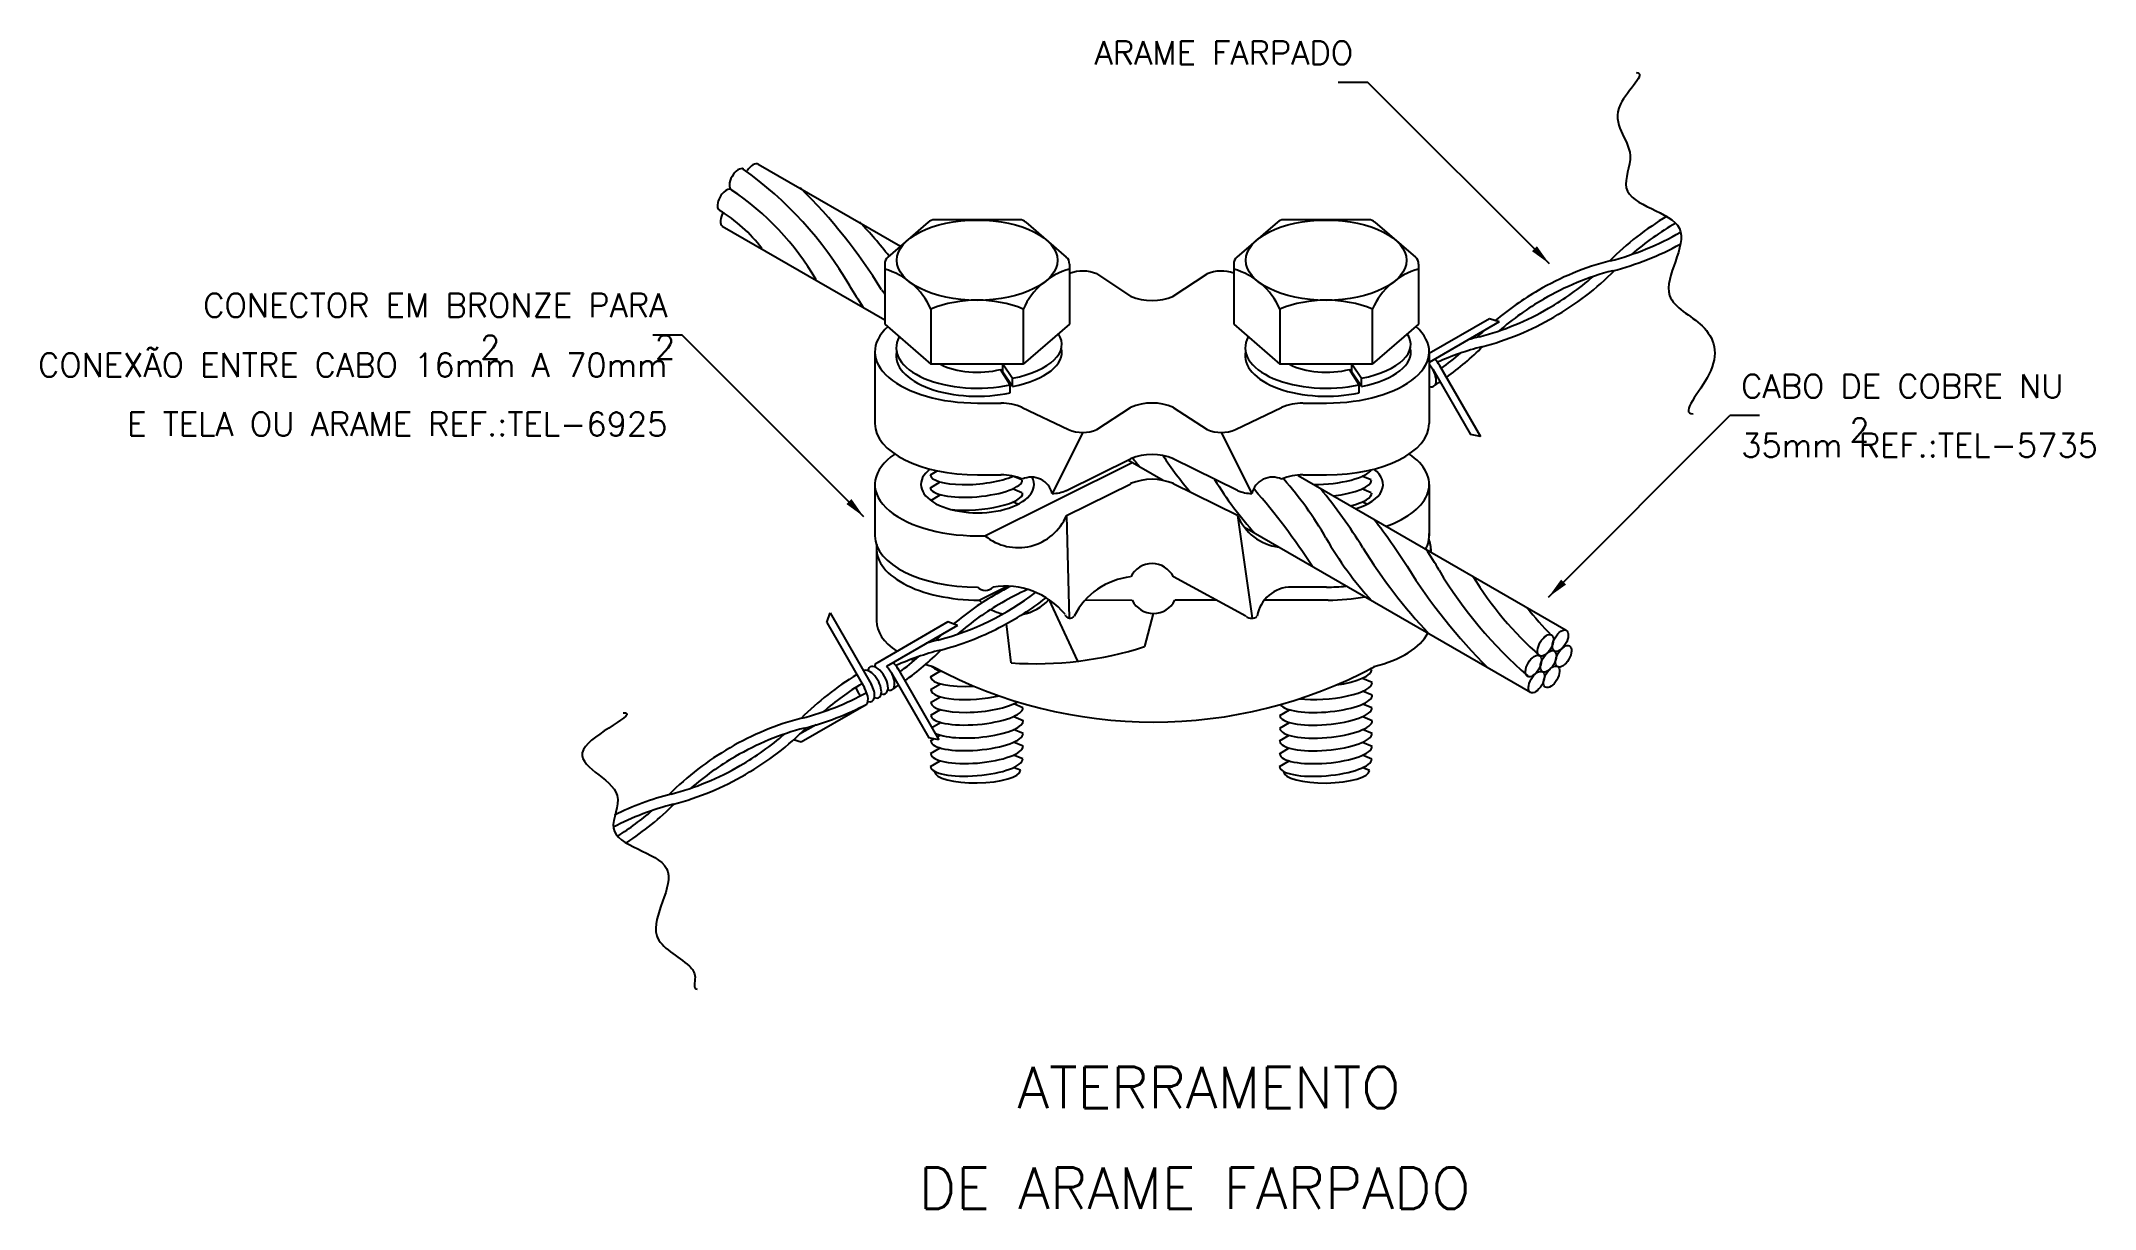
# Model space of a CAD drawing. Header units: millimetres. Extents: x -5455.7 to -5438.4, y -4628.6 to -4618.7.
import ezdxf
from ezdxf.enums import TextEntityAlignment as Align

# ---------------------------------------------------------------- set-up
doc = ezdxf.new("R2010")
doc.units = ezdxf.units.MM
doc.header["$LTSCALE"] = 10
doc.layers.add('Termotécnica', color=7, linetype='Continuous')
doc.styles.add('r140', font='romans.shx')
doc.styles.add('r80', font='romans.shx')

msp = doc.modelspace()

# ---------------------------------------------------------------- linework, layer by layer
at = {"layer": 'Termotécnica', "color": 2}
for p, q in [((-5444.518, -4619.071), (-5444.768, -4619.071)), ((-5442.982, -4620.606), (-5444.518, -4619.071)), ((-5449.673, -4619.762), (-5448.47, -4620.457)), ((-5448.235, -4620.253), (-5448.577, -4620.549)), ((-5447.461, -4620.234), (-5448.184, -4620.234)), ((-5447.41, -4620.253), (-5447.068, -4620.549)), ((-5445.283, -4620.253), (-5445.625, -4620.549)), ((-5444.509, -4620.234), (-5445.232, -4620.234)), ((-5444.458, -4620.253), (-5444.116, -4620.549)), ((-5449.977, -4620.287), (-5448.604, -4621.08)), ((-5448.604, -4620.608), (-5448.604, -4621.117)), ((-5447.041, -4620.608), (-5447.041, -4621.117)), ((-5445.652, -4620.608), (-5445.652, -4621.117)), ((-5444.089, -4620.608), (-5444.089, -4621.117)), ((-5448.604, -4621.117), (-5448.213, -4621.456)), ((-5448.213, -4620.988), (-5448.213, -4621.456)), ((-5447.432, -4620.988), (-5447.432, -4621.456)), ((-5447.041, -4621.117), (-5447.432, -4621.456)), ((-5445.652, -4621.117), (-5445.261, -4621.456)), ((-5445.261, -4620.988), (-5445.261, -4621.456)), ((-5444.48, -4620.988), (-5444.48, -4621.456)), ((-5444.089, -4621.117), (-5444.48, -4621.456)), ((-5450.316, -4621.21), (-5450.566, -4621.21)), ((-5448.78, -4622.746), (-5450.316, -4621.21)), ((-5447.432, -4621.456), (-5448.213, -4621.456)), ((-5444.48, -4621.456), (-5445.261, -4621.456)), ((-5442.991, -4623.426), (-5441.456, -4621.89)), ((-5441.206, -4621.89), (-5441.456, -4621.89)), ((-5446.249, -4622.439), (-5446.548, -4622.267)), ((-5448.217, -4622.391), (-5448.16, -4622.358)), ((-5448.217, -4622.5), (-5448.134, -4622.451)), ((-5447.443, -4622.543), (-5447.522, -4622.511)), ((-5447.443, -4622.434), (-5447.519, -4622.403)), ((-5442.84, -4623.707), (-5445.106, -4622.399)), ((-5444.491, -4622.434), (-5444.57, -4622.402)), ((-5444.491, -4622.543), (-5444.57, -4622.511)), ((-5448.214, -4622.607), (-5448.134, -4622.56)), ((-5447.478, -4622.638), (-5447.522, -4622.619)), ((-5444.525, -4622.638), (-5444.57, -4622.619)), ((-5443.143, -4624.233), (-5445.562, -4622.836)), ((-5448.216, -4624.099), (-5448.133, -4624.05)), ((-5444.484, -4624.037), (-5444.498, -4624.031)), ((-5448.216, -4624.208), (-5448.133, -4624.159)), ((-5444.481, -4624.147), (-5444.562, -4624.113)), ((-5444.481, -4624.256), (-5444.562, -4624.222)), ((-5448.216, -4624.317), (-5448.133, -4624.268)), ((-5448.215, -4624.425), (-5448.133, -4624.377)), ((-5447.435, -4624.362), (-5447.513, -4624.329)), ((-5445.263, -4624.426), (-5445.181, -4624.378)), ((-5444.483, -4624.363), (-5444.561, -4624.331)), ((-5448.206, -4624.529), (-5448.133, -4624.486)), ((-5448.16, -4624.608), (-5448.134, -4624.593)), ((-5447.434, -4624.579), (-5447.515, -4624.545)), ((-5447.432, -4624.472), (-5447.513, -4624.438)), ((-5445.265, -4624.642), (-5445.183, -4624.594)), ((-5445.263, -4624.535), (-5445.181, -4624.487)), ((-5444.482, -4624.58), (-5444.563, -4624.546)), ((-5444.48, -4624.473), (-5444.561, -4624.439)), ((-5448.217, -4624.641), (-5448.189, -4624.624)), ((-5448.217, -4624.75), (-5448.134, -4624.701)), ((-5447.434, -4624.688), (-5447.515, -4624.654)), ((-5447.436, -4624.795), (-5447.514, -4624.763)), ((-5445.265, -4624.751), (-5445.183, -4624.702)), ((-5444.482, -4624.689), (-5444.563, -4624.655)), ((-5444.484, -4624.796), (-5444.562, -4624.764)), ((-5448.216, -4624.858), (-5448.134, -4624.81)), ((-5447.455, -4624.891), (-5447.517, -4624.866)), ((-5445.264, -4624.859), (-5445.183, -4624.811)), ((-5444.503, -4624.892), (-5444.565, -4624.867))]:
    msp.add_line(p, q, dxfattribs=at)
at = {"layer": 'Termotécnica', "color": 3, "extrusion": (-8.52651e-14, -0.866025, 0.5)}
for p, q in [((-5446.809, -4620.692), (-5446.524, -4620.88)), ((-5446.163, -4620.88), (-5445.878, -4620.692)), ((-5447.819, -4621.784), (-5447.62, -4621.784)), ((-5445.066, -4621.784), (-5444.867, -4621.784)), ((-5447.819, -4622.392), (-5447.62, -4622.392)), ((-5445.066, -4622.392), (-5444.867, -4622.392))]:
    msp.add_line(p, q, dxfattribs=at)
at = {"layer": 'Termotécnica', "color": 1}
for p, q in [((-5443.489, -4621.07), (-5443.999, -4621.364)), ((-5443.408, -4621.098), (-5443.999, -4621.44)), ((-5443.408, -4621.098), (-5443.489, -4621.07)), ((-5443.913, -4621.465), (-5443.566, -4622.066)), ((-5443.969, -4621.497), (-5443.65, -4622.05)), ((-5443.566, -4622.066), (-5443.65, -4622.05)), ((-5449.094, -4623.641), (-5449.066, -4623.56)), ((-5449.066, -4623.56), (-5448.718, -4624.162)), ((-5449.094, -4623.641), (-5448.775, -4624.194)), ((-5448.069, -4623.636), (-5448.671, -4623.984)), ((-5447.988, -4623.665), (-5448.589, -4624.012)), ((-5447.988, -4623.665), (-5448.069, -4623.636)), ((-5448.549, -4624.064), (-5448.23, -4624.616)), ((-5448.493, -4624.031), (-5448.145, -4624.633)), ((-5448.761, -4624.337), (-5449.311, -4624.654)), ((-5449.183, -4624.505), (-5449.323, -4624.586)), ((-5449.311, -4624.654), (-5449.374, -4624.632)), ((-5448.145, -4624.633), (-5448.23, -4624.616))]:
    msp.add_line(p, q, dxfattribs=at)
at = {"layer": 'Termotécnica', "color": 3}
for p, q in [((-5448.688, -4621.35), (-5448.688, -4621.958)), ((-5447.605, -4621.524), (-5447.605, -4621.456)), ((-5447.523, -4621.575), (-5447.605, -4621.456)), ((-5444.571, -4621.575), (-5444.654, -4621.456)), ((-5444.654, -4621.524), (-5444.654, -4621.456)), ((-5443.999, -4621.35), (-5443.999, -4621.958)), ((-5447.543, -4621.629), (-5447.624, -4621.499)), ((-5447.523, -4621.643), (-5447.605, -4621.524)), ((-5447.543, -4621.697), (-5447.543, -4621.629)), ((-5447.522, -4621.643), (-5447.522, -4621.575)), ((-5444.592, -4621.629), (-5444.672, -4621.499)), ((-5444.571, -4621.643), (-5444.654, -4621.524)), ((-5444.592, -4621.697), (-5444.592, -4621.629)), ((-5444.571, -4621.643), (-5444.571, -4621.575)), ((-5446.929, -4622.034), (-5447.188, -4622.55)), ((-5445.757, -4622.034), (-5445.499, -4622.55)), ((-5448.688, -4622.473), (-5448.688, -4622.907)), ((-5443.999, -4622.473), (-5443.999, -4622.907)), ((-5447.066, -4622.736), (-5447.044, -4623.604)), ((-5445.62, -4622.736), (-5445.497, -4623.604)), ((-5448.674, -4623.017), (-5448.674, -4623.625)), ((-5447.819, -4622.907), (-5447.756, -4622.907)), ((-5443.986, -4623.017), (-5443.986, -4623.046)), ((-5444.867, -4623.341), (-5445.163, -4623.341)), ((-5447.216, -4623.447), (-5446.972, -4623.968)), ((-5446.405, -4623.844), (-5446.33, -4623.564)), ((-5445.799, -4623.451), (-5446.149, -4623.451)), ((-5444.854, -4623.451), (-5445.394, -4623.451)), ((-5447.534, -4623.982), (-5447.575, -4623.651))]:
    msp.add_line(p, q, dxfattribs=at)
at = {"layer": 'Termotécnica', "color": 3, "extrusion": (-8.52651e-14, 0.866025, 0.5)}
for p, q in [((-5447.44, -4621.821), (-5447.05, -4622.008)), ((-5446.809, -4622.008), (-5446.524, -4621.821)), ((-5446.163, -4621.821), (-5445.878, -4622.008)), ((-5445.637, -4622.008), (-5445.247, -4621.821)), ((-5447.067, -4622.525), (-5446.524, -4622.255))]:
    msp.add_line(p, q, dxfattribs=at)
at = {"layer": 'Termotécnica', "color": 3, "extrusion": (0, 0.866025, 0.5)}
for p, q in [((-5447.756, -4622.907), (-5446.51, -4622.288)), ((-5445.62, -4622.525), (-5446.163, -4622.255)), ((-5447.066, -4622.736), (-5446.523, -4622.466)), ((-5445.62, -4622.736), (-5446.163, -4622.466)), ((-5447.806, -4623.451), (-5447.569, -4623.334)), ((-5445.549, -4623.587), (-5446.162, -4623.254)), ((-5446.906, -4623.449), (-5446.51, -4623.451))]:
    msp.add_line(p, q, dxfattribs=at)
at = {"layer": 'Termotécnica', "color": 1}
for centre, radius, start, end in [((-5451.642, -4622.385), 3.171, 30.1448, 54.4824), ((-5451.207, -4621.924), 2.343, 30.3106, 56.1187), ((-5452.612, -4623.293), 4.685, 31.7841, 45.2841), ((-5450.657, -4621.245), 1.273, 37.1737, 59.0164), ((-5452.226, -4623.449), 4.675, 38.4779, 43.1066), ((-5445.81, -4618.961), 3.592, 210.6527, 213.9827), ((-5443.739, -4617.688), 5.81, 212.6902, 213.154), ((-5444.159, -4620.265), 3.076, 220.1633, 222.1597), ((-5443.675, -4620.545), 3.076, 213.1957, 220.4143), ((-5443.191, -4620.824), 3.076, 211.4853, 222.1597), ((-5449.694, -4626.196), 5.597, 32.7601, 41.1189), ((-5447.602, -4624.51), 3.157, 30.1369, 41.2404), ((-5448.567, -4625.502), 4.72, 31.9056, 39.3926), ((-5449.075, -4626.304), 5.81, 32.6958, 37.4572), ((-5442.205, -4621.393), 3.076, 209.8733, 222.1597), ((-5440.588, -4620.542), 4.675, 211.8283, 223.1123), ((-5447.004, -4625.03), 3.592, 30.6583, 33.9883), ((-5440.203, -4620.697), 4.685, 211.7897, 225.2897), ((-5440.757, -4621.31), 3.68, 210.883, 229.117), ((-5441.125, -4621.72), 2.934, 211.4044, 228.5956), ((-5439.184, -4620.192), 5.192, 219.8113, 223.2285)]:
    msp.add_arc(centre, radius, start, end, dxfattribs=at)
at = {"layer": 'Termotécnica', "color": 2}
for centre, radius, start, end in [((-5448.184, -4620.312), 0.0781, 90, 130.8846), ((-5447.461, -4620.312), 0.0781, 49.1165, 90), ((-5445.232, -4620.312), 0.0781, 90, 130.8846), ((-5444.509, -4620.312), 0.0781, 49.1165, 90), ((-5440.71, -4622.345), 2.494, 120.7997, 135.0255), ((-5440.71, -4622.345), 2.407, 120.0087, 130.9014), ((-5443.074, -4618.252), 2.407, 284.5617, 299.9077), ((-5443.074, -4618.252), 2.494, 284.5617, 298.7246), ((-5448.525, -4620.608), 0.0781, 130.8846, 180), ((-5447.119, -4620.608), 0.0781, 0, 49.1165), ((-5445.574, -4620.608), 0.0781, 130.8846, 180), ((-5444.167, -4620.608), 0.0781, 0, 49.1165), ((-5441.864, -4622.91), 2.407, 104.5617, 120.249), ((-5448.765, -4621.232), 0.603, 23.8108, 74.501), ((-5446.878, -4621.233), 0.605, 105.5818, 156.1065), ((-5445.813, -4621.232), 0.603, 23.8108, 74.501), ((-5443.926, -4621.233), 0.605, 105.5818, 156.1065), ((-5441.864, -4622.91), 2.32, 104.5617, 120.249), ((-5444.14, -4618.967), 2.32, 299.751, 311.1041), ((-5444.14, -4618.967), 2.407, 299.751, 315.2957), ((-5447.822, -4621.955), 1.042, 67.9969, 112.0248), ((-5444.87, -4621.955), 1.042, 67.9969, 112.0248), ((-5441.882, -4622.921), 2.407, 119.751, 130.3569), ((-5441.882, -4622.921), 2.32, 119.751, 131.1041), ((-5444.158, -4618.978), 2.32, 284.5617, 300.249), ((-5444.158, -4618.978), 2.407, 284.5617, 300.249), ((-5442.948, -4623.637), 2.407, 104.5617, 114.0579), ((-5445.311, -4619.543), 2.494, 305.7636, 315.0255), ((-5442.948, -4623.637), 2.494, 104.5617, 106.8774), ((-5441.882, -4622.921), 2.407, 133.3582, 135.2957), ((-5445.311, -4619.543), 2.407, 305.9722, 310.9014), ((-5445.311, -4619.543), 2.494, 303.1086, 304.2616), ((-5448.738, -4621.544), 2.32, 284.5617, 307.4505), ((-5446.444, -4625.477), 2.407, 117.1325, 120.249), ((-5446.444, -4625.477), 2.32, 114.2334, 120.249), ((-5446.462, -4625.487), 2.407, 119.751, 130.3569), ((-5446.462, -4625.487), 2.32, 119.751, 131.1041), ((-5448.72, -4621.534), 2.407, 296.7964, 307.9597), ((-5446.462, -4625.487), 2.407, 133.3582, 135.2957), ((-5448.738, -4621.544), 2.407, 284.5617, 297.2844), ((-5447.528, -4626.203), 2.407, 104.5617, 114.0579), ((-5449.891, -4622.11), 2.494, 305.7636, 315.0255), ((-5447.528, -4626.203), 2.494, 104.5617, 106.8774), ((-5447.546, -4626.214), 2.494, 121.2463, 135.0255), ((-5449.891, -4622.11), 2.407, 305.9722, 310.9014), ((-5449.909, -4622.12), 2.407, 284.5617, 298.6143), ((-5447.546, -4626.214), 2.407, 121.2864, 130.9014), ((-5449.891, -4622.11), 2.494, 303.1086, 304.2616), ((-5449.909, -4622.12), 2.494, 284.5617, 297.5361), ((-5449.891, -4622.11), 2.494, 299.751, 299.7597), ((-5448.699, -4626.779), 2.407, 104.5617, 120.249), ((-5448.699, -4626.779), 2.32, 104.5617, 120.249), ((-5450.976, -4622.836), 2.32, 299.751, 311.1041), ((-5450.976, -4622.836), 2.407, 299.751, 315.2957), ((-5448.717, -4626.79), 2.407, 119.751, 135.2957), ((-5448.717, -4626.79), 2.32, 119.751, 131.1041), ((-5450.994, -4622.847), 2.32, 284.5617, 300.249), ((-5450.994, -4622.847), 2.407, 284.5617, 300.249), ((-5449.784, -4627.506), 2.494, 104.5617, 116.2872), ((-5449.784, -4627.506), 2.407, 104.5617, 117.5926), ((-5452.147, -4623.412), 2.407, 302.2846, 310.9014), ((-5452.147, -4623.412), 2.494, 303.0242, 315.0255)]:
    msp.add_arc(centre, radius, start, end, dxfattribs=at)
at = {"layer": 'Termotécnica', "color": 3}
for centre, radius, start, end in [((-5446.929, -4620.969), 0.302, 66.5351, 111.6149), ((-5445.757, -4620.969), 0.302, 69.5616, 113.4649), ((-5446.343, -4620.446), 0.47, 247.3714, 292.6286), ((-5447.612, -4622.208), 0.423, 66.0301, 91.1735), ((-5446.343, -4622.254), 0.47, 67.3714, 112.6286), ((-5445.075, -4622.208), 0.423, 88.8265, 113.9699), ((-5446.929, -4621.731), 0.302, 246.5351, 293.4649), ((-5445.757, -4621.731), 0.302, 246.5351, 293.4649), ((-5446.343, -4622.689), 0.47, 67.3714, 112.6286), ((-5447.612, -4622.815), 0.423, 66.0301, 91.1735), ((-5447.363, -4622.591), 0.18, 13.1511, 115.429), ((-5447.188, -4622.247), 0.302, 270, 293.4649), ((-5446.343, -4622.899), 0.47, 67.3714, 112.6286), ((-5445.499, -4622.247), 0.302, 246.5351, 270), ((-5445.324, -4622.591), 0.18, 64.571, 166.8489), ((-5445.075, -4622.815), 0.423, 88.8265, 113.9699), ((-5447.475, -4622.565), 0.442, 230.5715, 337.3696), ((-5445.212, -4622.565), 0.442, 202.6304, 262.2935), ((-5446.343, -4623.343), 0.201, 26.1372, 153.8628), ((-5447.753, -4623.277), 0.0926, 223.8906, 316.1094), ((-5447.586, -4623.993), 0.66, 39.7504, 98.7321), ((-5446.46, -4623.854), 0.603, 96.0747, 153.6071), ((-5445.166, -4623.632), 0.291, 89.4596, 170.8465), ((-5447.513, -4623.18), 0.399, 222.7835, 227.6279), ((-5447.513, -4623.18), 0.399, 241.0632, 256.7201), ((-5447.513, -4623.18), 0.399, 280.4152, 318.1252), ((-5446.33, -4623.363), 0.201, 206.1372, 333.8628), ((-5447.036, -4623.562), 0.0434, 193.1529, 325.7945), ((-5445.501, -4623.532), 0.0725, 229.5095, 311.7427), ((-5447.327, -4620.979), 3.01, 266.0549, 287.8284), ((-5446.329, -4620.537), 3.946, 241.7354, 298.2112)]:
    msp.add_arc(centre, radius, start, end, dxfattribs=at)
at = {"layer": 'Termotécnica', "color": 2}
for centre, major_axis, ratio, start_param, end_param in [((-5449.85, -4619.892), (0.0507, 0.0878), 0.509483, 0, 3.139239), ((-5449.724, -4619.85), (0.0507, 0.0878), 0.509483, 0, 1.517429), ((-5449.951, -4620.065), (0.0507, 0.0878), 0.509483, 0, 3.141593), ((-5449.926, -4620.199), (0.0507, 0.0878), 0.509483, 1.500018, 3.141593), ((-5448.775, -4624.194), (0.065, -0.113), 0.500279, 4.390291, 5.035)]:
    msp.add_ellipse(centre, major_axis=major_axis, ratio=ratio, start_param=start_param, end_param=end_param, dxfattribs=at)
for centre, major_axis, ratio in [((-5447.822, -4620.576), (0.679, 0), 0.500279), ((-5444.87, -4620.576), (0.679, 0), 0.500279), ((-5443.015, -4623.833), (0.0507, 0.0878), 0.509483), ((-5442.89, -4623.795), (0.0507, 0.0878), 0.509483), ((-5443.117, -4624.009), (0.0507, 0.0878), 0.509483), ((-5442.991, -4623.969), (0.0507, 0.0878), 0.509483), ((-5442.863, -4623.926), (0.0507, 0.0878), 0.509483), ((-5443.092, -4624.145), (0.0507, 0.0878), 0.509483), ((-5442.964, -4624.1), (0.0507, 0.0878), 0.509483)]:
    msp.add_ellipse(centre, major_axis=major_axis, ratio=ratio, dxfattribs=at)
at = {"layer": 'Termotécnica', "color": 3}
for centre, major_axis, ratio, start_param, end_param in [((-5447.819, -4621.35), (-0.868, 0), 0.499973, 5.770291, 7.853982), ((-5447.821, -4621.316), (-0.685, 0), 0.499695, 6.011579, 8.271556), ((-5447.821, -4621.288), (0.715, 0), 0.440757, 5.143439, 6.56932), ((-5444.87, -4621.316), (-0.685, 0), 0.499695, 6.011579, 8.271556), ((-5444.867, -4621.35), (0.868, 0), 0.499973, -1.570796, 0.512894), ((-5444.87, -4621.288), (0.715, 0), 0.440757, 5.143439, 6.56932), ((-5447.821, -4621.384), (-0.685, 0), 0.499695, 6.179029, 8.271564), ((-5447.821, -4621.311), (-0.425, 0), 0.499999, 0.747529, 2.054282), ((-5447.821, -4621.357), (-0.715, 0), 0.440757, 2.002135, 3.259858), ((-5444.87, -4621.384), (-0.685, 0), 0.499695, 6.179029, 8.271564), ((-5444.87, -4621.311), (-0.425, 0), 0.499999, 0.747529, 2.054282), ((-5444.87, -4621.357), (-0.715, 0), 0.440757, 2.002135, 3.259858), ((-5447.819, -4621.958), (-0.868, 0), 0.499973, 0, 1.570796), ((-5444.867, -4621.958), (0.868, 0), 0.499973, 4.712389, 6.283185), ((-5447.819, -4622.473), (0.868, 0), 0.499973, 2.505202, 4.712389), ((-5447.819, -4622.473), (-0.478, 0), 0.500279, 5.702265, 9.683123), ((-5444.867, -4622.473), (-0.478, 0), 0.500279, 2.1056, 3.719296), ((-5444.867, -4622.473), (-0.868, 0), 0.499973, 2.190714, 3.783538), ((-5447.806, -4623.017), (-0.868, 0), 0.499973, 6.202308, 7.853982), ((-5447.819, -4622.907), (-0.868, 0), 0.499973, 0, 1.570796), ((-5444.867, -4622.907), (-0.868, 0), 0.499973, 2.874953, 3.189695), ((-5444.854, -4623.017), (-0.868, 0), 0.499973, 3.078405, 3.341271), ((-5444.867, -4622.907), (-0.868, 0), 0.499973, 1.570796, 1.760789), ((-5444.854, -4623.017), (0.868, 0), 0.499973, 4.712389, 5.07789), ((-5447.806, -4623.625), (-0.868, 0), 0.499973, 0, 0.639584), ((-5444.853, -4623.625), (-0.868, 0), 0.499973, 2.032968, 2.8981), ((-5447.806, -4623.625), (-0.868, 0), 0.499973, 0.852806, 0.885514), ((-5447.806, -4623.625), (-0.868, 0), 0.499973, 1.021871, 1.102829)]:
    msp.add_ellipse(centre, major_axis=major_axis, ratio=ratio, start_param=start_param, end_param=end_param, dxfattribs=at)
at = {"layer": 'Termotécnica', "color": 1}
for centre, major_axis, ratio, start_param, end_param in [((-5444.026, -4621.53), (0.065, -0.113), 0.500279, -0.526671, 1.977363), ((-5443.969, -4621.497), (0.065, -0.113), 0.499645, 1.533337, 2.09134), ((-5444.875, -4622.36), (-0.39, -0.032), 0.280114, 1.291546, 2.971614), ((-5447.83, -4622.466), (-0.39, -0.033), 0.281547, 0, 3.124318), ((-5447.828, -4622.359), (-0.39, -0.033), 0.281547, 0, 2.464042), ((-5444.878, -4622.467), (-0.39, -0.032), 0.279135, 1.71993, 3.138134), ((-5447.827, -4622.577), (-0.39, -0.032), 0.279135, 0.987484, 3.149908), ((-5444.875, -4622.577), (-0.39, -0.032), 0.279135, 2.121225, 3.153116), ((-5448.718, -4624.162), (0.065, -0.113), 0.500279, -0.520049, 3.138318), ((-5448.662, -4624.129), (0.065, -0.113), 0.500279, -0.520049, 3.657073), ((-5448.606, -4624.096), (0.065, -0.113), 0.500279, 3.141593, 3.659481), ((-5448.606, -4624.096), (0.065, -0.113), 0.500279, -0.526671, 2.094414), ((-5448.549, -4624.064), (0.065, -0.113), 0.499645, 1.533337, 2.09134), ((-5447.823, -4623.959), (-0.39, -0.033), 0.281547, 0.177871, 0.703036), ((-5444.874, -4624.069), (-0.39, -0.032), 0.279135, 1.779948, 3.141593), ((-5448.831, -4624.227), (0.065, -0.113), 0.500279, -0.02258, 1.570809), ((-5448.775, -4624.194), (0.065, -0.113), 0.500279, -0.523556, 1.570809), ((-5447.826, -4624.067), (-0.39, -0.033), 0.281547, 0, 1.493355), ((-5447.823, -4624.177), (-0.39, -0.033), 0.281547, 0, 2.046444), ((-5444.871, -4624.288), (-0.39, -0.032), 0.279135, 0.135514, 3.141593), ((-5444.871, -4624.179), (-0.39, -0.032), 0.279135, 0.925782, 3.141593), ((-5447.825, -4624.393), (-0.39, -0.033), 0.281547, 0, 3.124318), ((-5447.823, -4624.286), (-0.39, -0.033), 0.281547, 0, 2.629336), ((-5444.873, -4624.394), (-0.39, -0.033), 0.281547, 0, 3.124318), ((-5447.824, -4624.61), (-0.39, -0.033), 0.281547, 0, 3.124318), ((-5447.822, -4624.504), (-0.39, -0.032), 0.279135, 0.370338, 3.151794), ((-5444.873, -4624.611), (-0.39, -0.033), 0.281547, 0, 3.124318), ((-5444.871, -4624.504), (-0.39, -0.033), 0.281547, 0, 3.124318), ((-5447.824, -4624.719), (-0.39, -0.033), 0.281547, 0, 3.124318), ((-5444.873, -4624.72), (-0.39, -0.033), 0.281547, 0, 3.124318), ((-5447.827, -4624.826), (-0.39, -0.033), 0.281547, 0, 3.124318), ((-5447.819, -4624.895), (-0.364, -0.006), 0.281547, 0, 3.124318), ((-5444.875, -4624.827), (-0.39, -0.033), 0.281547, 0, 3.124318), ((-5444.867, -4624.896), (-0.364, -0.006), 0.281547, 0, 3.124318)]:
    msp.add_ellipse(centre, major_axis=major_axis, ratio=ratio, start_param=start_param, end_param=end_param, dxfattribs=at)
at = {"layer": 'Termotécnica', "color": 2, "start_tangent": (1, 0), "end_tangent": (1, 0)}
for points in [[(-5442.25, -4618.988), (-5442.381, -4619.256), (-5442.3, -4619.689), (-5442.332, -4619.963), (-5441.883, -4620.306), (-5441.966, -4620.874), (-5441.69, -4621.132), (-5441.633, -4621.542), (-5441.766, -4621.875)], [(-5450.816, -4624.404), (-5451.152, -4624.716), (-5450.866, -4625.105), (-5450.898, -4625.379), (-5450.449, -4625.722), (-5450.532, -4626.29), (-5450.256, -4626.548), (-5450.208, -4626.642), (-5450.191, -4626.742)]]:
    msp.add_spline(points, degree=3, dxfattribs=at)
at = {"layer": 'Termotécnica', "color": 2}
for points in [[(-5443.088, -4620.457), (-5443.13, -4620.499), (-5442.982, -4620.606)], [(-5448.885, -4622.596), (-5448.928, -4622.638), (-5448.78, -4622.746)], [(-5442.842, -4623.32), (-5442.884, -4623.278), (-5442.991, -4623.426)]]:
    msp.add_solid(points, dxfattribs=at)

# ---------------------------------------------------------------- texts
at = {"layer": 'Termotécnica', "color": 2, "style": 'r80'}
for s, p in [('ARAME FARPADO', (-5444.643, -4618.921)), ('CONECTOR EM BRONZE PARA', (-5450.441, -4621.057)), ('CONEXÃO ENTRE CABO 16mm A 70mm', (-5450.441, -4621.562)), ('2', (-5451.854, -4621.412)), ('2', (-5450.376, -4621.412)), ('E TELA OU ARAME REF.:TEL-6925', (-5450.441, -4622.062))]:
    msp.add_text(s, height=0.2, dxfattribs=at).set_placement(p, align=Align.RIGHT)
for s, p in [('CABO DE COBRE NU', (-5441.36, -4621.741)), ('2', (-5440.445, -4622.112)), ('35mm REF.:TEL-5735', (-5441.36, -4622.241))]:
    msp.add_text(s, height=0.2, dxfattribs=at).set_placement(p)
at = {"layer": 'Termotécnica', "color": 5, "style": 'r140'}
for s, p in [(' ATERRAMENTO', (-5445.983, -4627.855)), ('DE ARAME FARPADO', (-5445.983, -4628.707))]:
    msp.add_text(s, height=0.35, dxfattribs=at).set_placement(p, align=Align.BOTTOM_CENTER)

doc.saveas('drawing.dxf')
